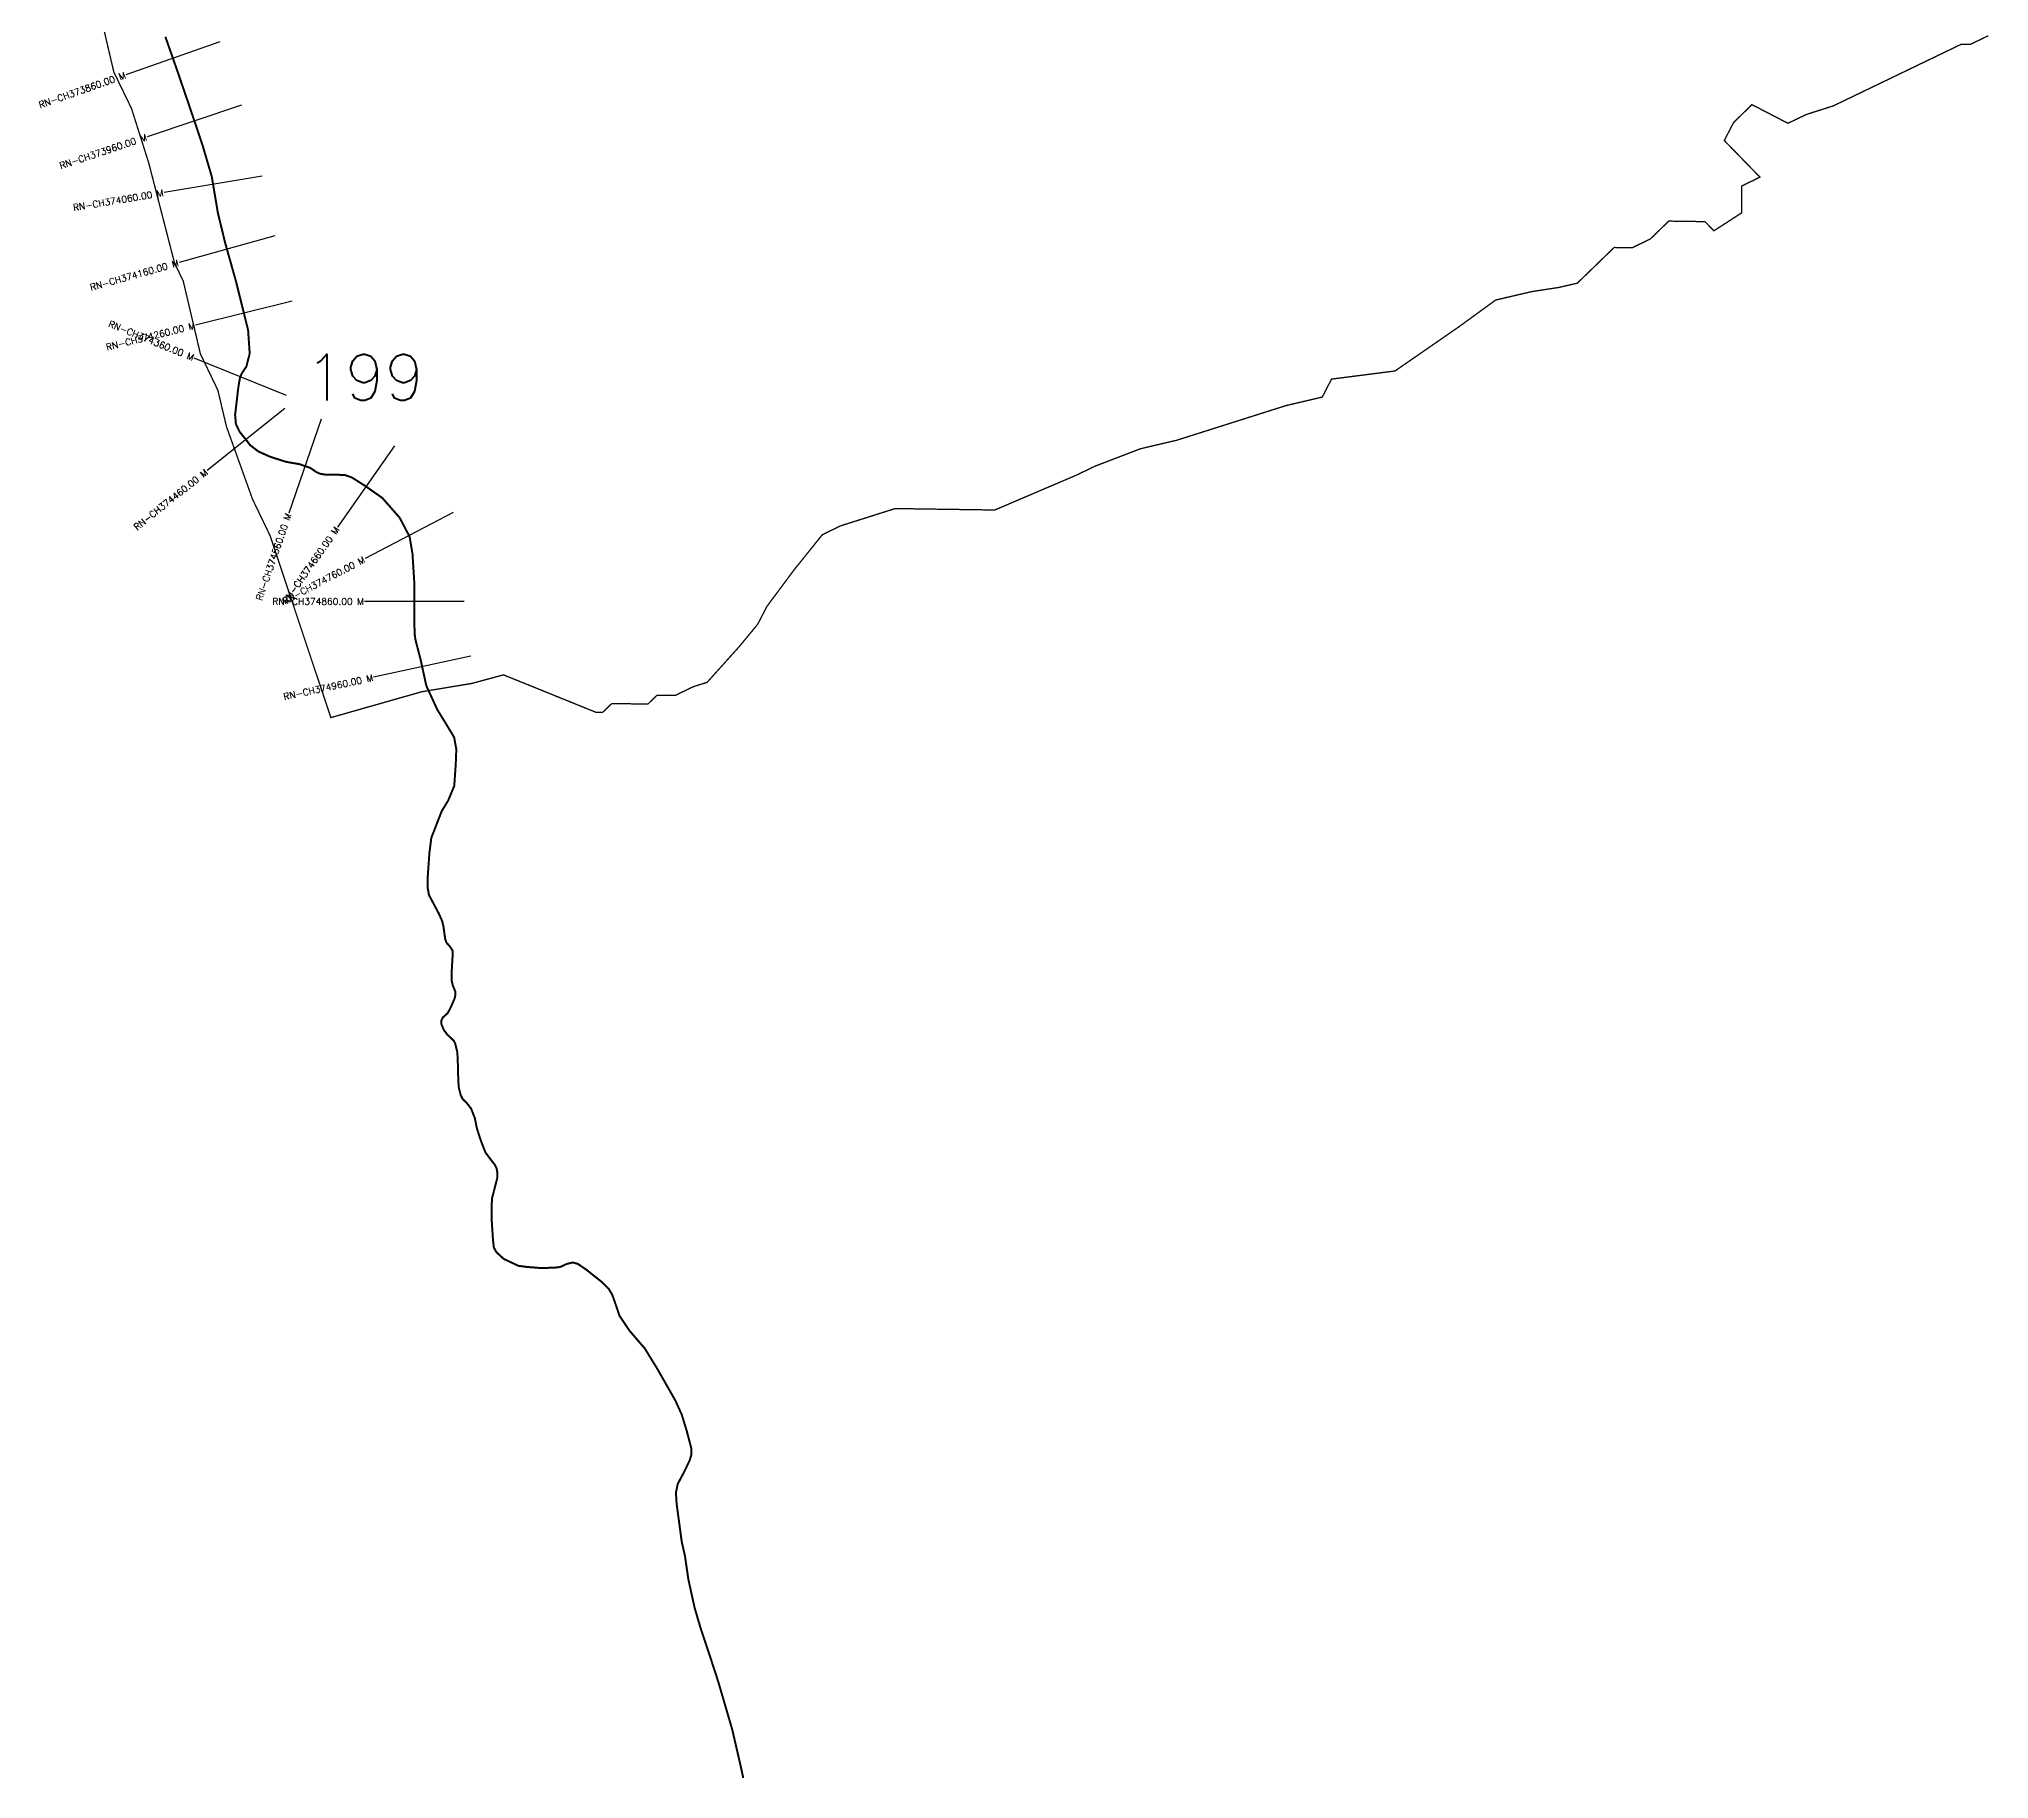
# Model space of a CAD drawing. Header units: metres. Extents: x 300218 to 304741, y 1960590 to 1965942.
# Drawn here: x 300927 to 303868, y 1960590 to 1963216 of the extents above; entities that cross this region are included whole.
import ezdxf
from ezdxf.enums import TextEntityAlignment as Align

# ---------------------------------------------------------------- set-up
doc = ezdxf.new("R2010")
doc.units = ezdxf.units.M
doc.header["$MEASUREMENT"] = 0
for name, color, linetype in [('CS', 134, 'Continuous'), ('CSMark', 6, 'Continuous'), ('NATURALLY PROTECTED', 3, 'Continuous')]:
    doc.layers.add(name, color=color, linetype=linetype)
doc.styles.get("Standard").update_dxf_attribs({"font": 'simplex.shx'})

msp = doc.modelspace()

# ---------------------------------------------------------------- linework, layer by layer
at = {"color": 6, "const_width": 2, "flags": 128}
msp.add_lwpolyline([(303867.1, 1963220.7), (303839.6, 1963207.5), (303826, 1963207.7), (303633.5, 1963114.9), (303592.4, 1963101.8), (303564.9, 1963088.6), (303510.6, 1963116.7), (303483, 1963089.8), (303468.9, 1963062.6), (303522.7, 1963007.3), (303495.2, 1962994), (303495.2, 1962953.5), (303453.3, 1962926.4), (303439.8, 1962940.2), (303385.2, 1962941), (303357.5, 1962914.1), (303330.1, 1962900.8), (303302.8, 1962901.2), (303247.3, 1962847.4), (303220, 1962841), (303178.9, 1962834.7), (303124.1, 1962821.9), (303068.9, 1962781.7), (302972.4, 1962714.9), (302876.6, 1962702.6), (302862.6, 1962675.5), (302807.8, 1962662.6), (302643.2, 1962610.4), (302588.4, 1962597.5), (302519.8, 1962571.2), (302492.3, 1962557.9), (302368.7, 1962505.1), (302218.5, 1962507.3), (302136.2, 1962481.2), (302108.7, 1962467.9), (302065.4, 1962413.9), (302025.3, 1962359.9), (302011.2, 1962332.8), (301983.4, 1962299), (301934.9, 1962245.1), (301914.3, 1962238.6), (301886.8, 1962225.4), (301859.5, 1962225.7), (301845.6, 1962212.3), (301791.1, 1962213.1), (301777.2, 1962199.6), (301767.5, 1962199.8), (301627.8, 1962256.4), (301579.9, 1962243.4), (301504.6, 1962230.9), (301367.5, 1962191.9), (301275.9, 1962466.3), (301249.4, 1962521.3), (301210, 1962631.1), (301197.1, 1962685.8), (301170.7, 1962740.8), (301144.9, 1962850.4), (301131.7, 1962877.9), (301092.9, 1963028.6), (301066.8, 1963111), (301040.2, 1963165.9), (300992.2, 1963370.8)], dxfattribs=at)
at = {"layer": 'CS'}
for p, q in [((301200, 1963211.7), (301058.5, 1963161.9)), ((301232.7, 1963116.1), (301090.5, 1963068.3)), ((301263.8, 1963008.7), (301115.9, 1962984)), ((301282.9, 1962919), (301138.5, 1962878.4)), ((301309.1, 1962820.1), (301163.5, 1962784)), ((301300.5, 1962677.7), (301161.6, 1962734.3)), ((301298, 1962658.1), (301180.8, 1962564.5)), ((301352.7, 1962642.4), (301304, 1962500.5)), ((301463.7, 1962601.8), (301377.5, 1962479.1)), ((301551.8, 1962501.4), (301419, 1962431.7)), ((301568.4, 1962367.2), (301418.4, 1962367.2)), ((301578.5, 1962284.5), (301431.9, 1962252.7))]:
    msp.add_line(p, q, dxfattribs=at)
at = {"layer": 'NATURALLY PROTECTED', "const_width": 3, "flags": 128}
msp.add_lwpolyline([(301117.9, 1963219.1), (301135, 1963170.5), (301155.9, 1963109.3), (301174.1, 1963055.1), (301187.9, 1963008.2), (301197.1, 1962953.3), (301208.3, 1962907.4), (301224.7, 1962849), (301242.7, 1962776.5), (301245.1, 1962741.1), (301240, 1962721.4), (301233.2, 1962711.3), (301230.4, 1962704.4), (301227.9, 1962690.1), (301225.1, 1962665.6), (301223.1, 1962648.6), (301224.3, 1962634.8), (301229.9, 1962623.1), (301239.5, 1962611.2), (301245.7, 1962603), (301258.1, 1962593.5), (301275.8, 1962585.5), (301300, 1962577.8), (301320, 1962574.3), (301336.6, 1962568.6), (301345.8, 1962562.2), (301351.7, 1962559.7), (301361.1, 1962558.2), (301374.4, 1962558.5), (301388.6, 1962557.8), (301399.2, 1962554.2), (301418.6, 1962541.9), (301445.1, 1962523.3), (301471.1, 1962493.7), (301486.3, 1962464.8), (301490.6, 1962439), (301493.4, 1962394.4), (301493.4, 1962333.9), (301494, 1962316.6), (301495.2, 1962308.8), (301502.9, 1962279.2), (301511.5, 1962239.8), (301528.1, 1962203.8), (301542, 1962181.2), (301553.4, 1962162.2), (301556.7, 1962144.2), (301555.8, 1962121), (301553.6, 1962089), (301544.4, 1962066.7), (301534.8, 1962051), (301519, 1962010.5), (301516.1, 1961987.3), (301513.4, 1961949.3), (301513.3, 1961936), (301515.5, 1961924.2), (301523.1, 1961909.8), (301530.6, 1961895.6), (301535.4, 1961884.7), (301537.4, 1961876.1), (301540, 1961857.4), (301541.9, 1961852.3), (301547.4, 1961846.1), (301551, 1961840.3), (301551.3, 1961835.4), (301550.7, 1961825.8), (301549.8, 1961810.1), (301549.5, 1961796.2), (301551.2, 1961788.2), (301555, 1961779), (301555.2, 1961772.5), (301553.9, 1961767.6), (301547.9, 1961753.8), (301543.7, 1961746.1), (301536.2, 1961739.3), (301533.9, 1961734.4), (301534.4, 1961728.6), (301538, 1961720.4), (301543.1, 1961713.6), (301552.7, 1961704.6), (301555, 1961700.2), (301558.3, 1961686.6), (301559.1, 1961667.2), (301559.6, 1961646.9), (301560.3, 1961634.3), (301563.3, 1961622.3), (301566.3, 1961616.4), (301572.3, 1961610.6), (301579, 1961602), (301584.6, 1961587.7), (301587.8, 1961571.8), (301594.1, 1961552.6), (301600.7, 1961535.6), (301607, 1961527.2), (301614.6, 1961517.4), (301617.5, 1961511.6), (301618.5, 1961505.9), (301618.3, 1961496.7), (301615.4, 1961485.4), (301613.3, 1961477.3), (301610.7, 1961467.1), (301610.1, 1961458.1), (301610, 1961434.8), (301612, 1961403.7), (301613.4, 1961392.2), (301617, 1961385.5), (301628.2, 1961375.2), (301650.5, 1961364.7), (301663.9, 1961363), (301685.6, 1961361.3), (301706.7, 1961362.2), (301713.2, 1961362.9), (301723.2, 1961367.6), (301732.4, 1961369.8), (301740.1, 1961367.6), (301752.4, 1961359.2), (301776.5, 1961340.1), (301786.4, 1961330.2), (301791.8, 1961321.2), (301795.2, 1961311.8), (301802.7, 1961289.5), (301817.9, 1961266.9), (301840.9, 1961240.1), (301859.5, 1961209.9), (301887.1, 1961161.4), (301896.6, 1961140.5), (301904.4, 1961114.9), (301910.9, 1961090.1), (301911.2, 1961079.6), (301908.4, 1961070.8), (301900.8, 1961054.8), (301895.7, 1961045.2), (301890.6, 1961035.6), (301887.9, 1961022.5), (301888.9, 1961006), (301896.7, 1960948.1), (301901.5, 1960927.2), (301906.6, 1960891.9), (301916.1, 1960848.7), (301925.4, 1960817.1), (301936.6, 1960783.7), (301951.7, 1960737.4), (301972.9, 1960664.8), (301986.1, 1960607.5), (301989.4, 1960592)], dxfattribs=at)

# ---------------------------------------------------------------- texts
at = {"insert": (301328.6, 1962740.4), "char_height": 70, "attachment_point": 1}
msp.add_mtext_dynamic_manual_height_columns('199', width=95.172, gutter_width=1, heights=[0], dxfattribs=at)
at = {"layer": 'CSMark'}
for s, rotation, p in [('RN-CH373860.00 M', 19.3969, (301057.6, 1963161.6)), ('RN-CH373960.00 M', 18.5666, (301089.6, 1963068)), ('RN-CH374060.00 M', 9.4885, (301114.9, 1962983.9)), ('RN-CH374160.00 M', 15.6984, (301137.6, 1962878.1)), ('RN-CH374260.00 M', 13.9185, (301162.6, 1962783.7)), ('RN-CH374360.00 M', 337.8223, (301160.6, 1962734.7)), ('RN-CH374460.00 M', 38.6271, (301180, 1962563.8)), ('RN-CH374560.00 M', 71.0419, (301303.7, 1962499.6)), ('RN-CH374660.00 M', 54.9038, (301376.9, 1962478.3)), ('RN-CH374760.00 M', 27.6868, (301418.1, 1962431.2)), ('RN-CH374860.00 M', 0.0201, (301417.4, 1962367.2)), ('RN-CH374960.00 M', 12.2383, (301431, 1962252.4))]:
    msp.add_text(s, height=10, rotation=rotation, dxfattribs=at).set_placement(p, align=Align.MIDDLE_RIGHT)

doc.saveas('drawing.dxf')
